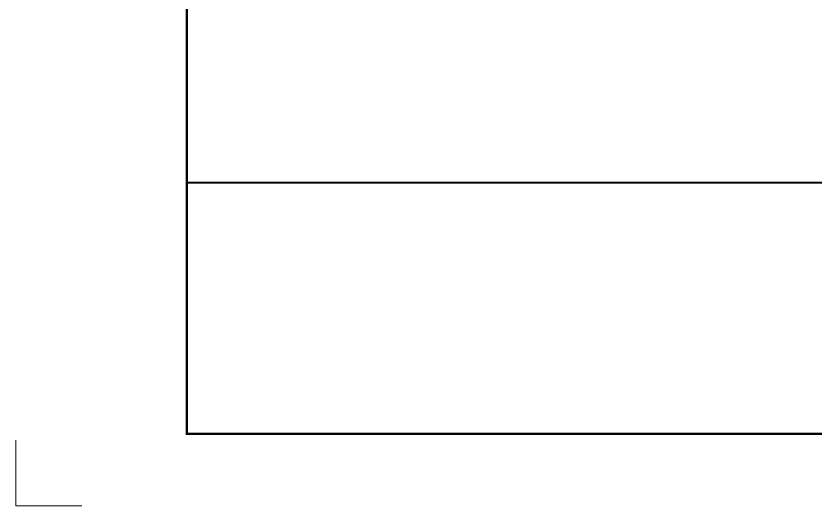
# Model space of a CAD drawing. Header units: millimetres. Extents: x 104833 to 218395, y -330386 to -125668.
# Drawn here: x 104833 to 106755, y -130357 to -129179 of the extents above; entities that cross this region are included whole.
import ezdxf

# ---------------------------------------------------------------- set-up
doc = ezdxf.new("R2010")
doc.units = ezdxf.units.MM
doc.header["$LTSCALE"] = 13
doc.layers.add('1', color=4, linetype='Continuous')
doc.layers.add('paper', color=254, linetype='Continuous', plot=False)

msp = doc.modelspace()

# ---------------------------------------------------------------- linework, layer by layer
at = {"layer": '1', "color": 0, "lineweight": 40}
msp.add_line((105243.44, -129579.29), (111305.72, -129579.29), dxfattribs=at)
at = {"layer": '1', "color": 0, "lineweight": 40, "const_width": 5.53}
msp.add_lwpolyline([(105243.44, -130183.15), (111305.72, -130183.15), (111305.72, -125825.89), (105243.44, -125825.89), (105243.44, -130183.15)], dxfattribs=at)
at = {"layer": 'paper', "lineweight": 13}
for q in [(104832.97, -130198.94), (104832.97, -130198.94), (104990.84, -130356.81)]:
    msp.add_line((104832.97, -130356.81), q, dxfattribs=at)

doc.saveas('drawing.dxf')
